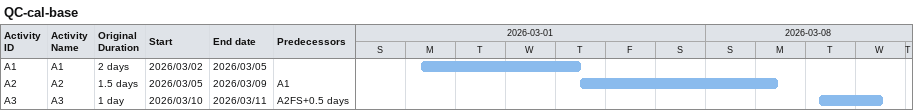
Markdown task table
QC-cal-base

| ID | Task | Original duration | Start | Finish | Predecessors |
|---|---|---|---|---|---|
| A1 | A1 | 2d | 2026-03-02 | 2026-03-05 |  |
| A2 | A2 | 1.5d | 2026-03-05 | 2026-03-09 | A1 |
| A3 | A3 | 1d | 2026-03-10 | 2026-03-11 | A2FS+0.5d |
